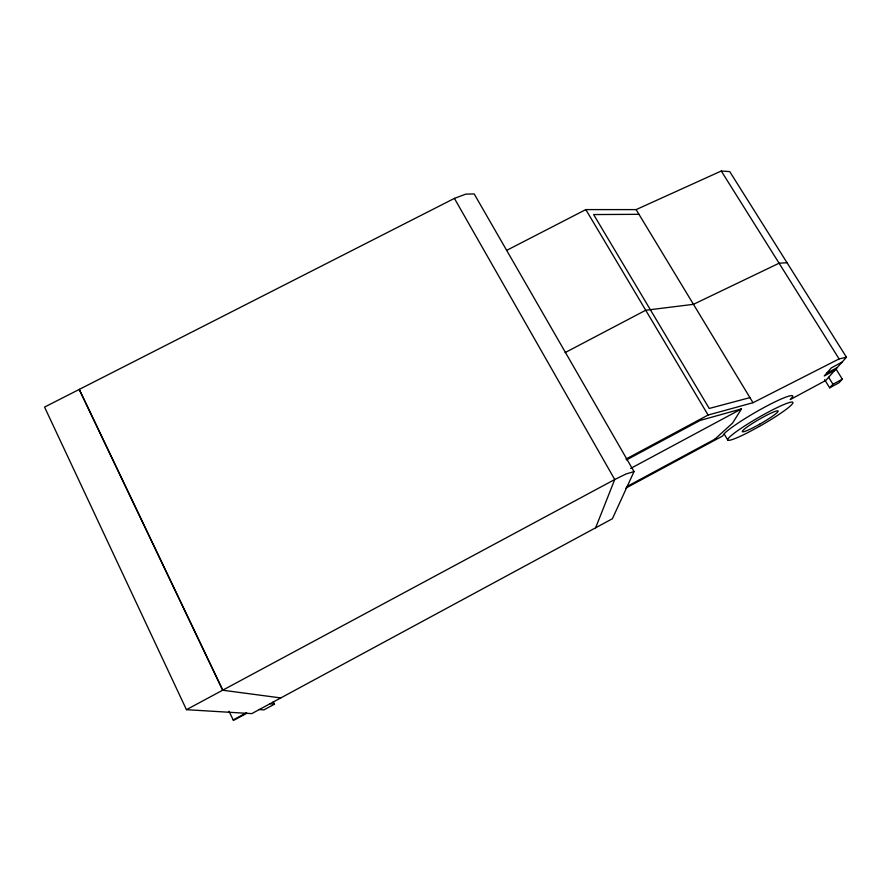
<?xml version="1.0" encoding="UTF-8"?>
<svg xmlns="http://www.w3.org/2000/svg" width="891" height="891" viewBox="0 0 891 891"><rect width="100%" height="100%" fill="white"/><g stroke="black" fill="none" stroke-linecap="round" stroke-linejoin="round"><path stroke-width="1.34" d="M595.622 527.795L614.734 479.514L626.083 473.967L634.013 471.595L612.407 518.729L251.741 713.624L186.442 709.682L44.55 407.087L454.399 198.392L465.715 194.149L474.179 193.926L634.013 471.595M700.159 420.418L741.501 408.891L732.547 423.102L714.794 439.23M790.161 399.625L792.756 396.618A40.708 4.566 -30.1 0 0 765.235 406.864A40.708 4.566 -30.1 0 0 724.84 433.004L722.59 436.011L625.772 488.157M506.767 250.326L585.81 209.597L636.118 209.608L721.264 171.016L729.74 171.607L846.45 357.224L825.868 380.39L791.353 398.99M824.598 379.666L829.677 387.819L832.974 384.221L842.34 379.176L835.736 368.607M842.34 379.176L838.943 382.818L829.677 387.819M229.032 711.241L233.175 719.939L246.629 712.677M246.54 713.401L234.366 719.984L233.175 719.939M273.259 701.74L274.439 704.191L263.892 709.893L259.303 709.537M630.694 468.421L741.501 408.891M186.442 709.682L614.734 479.514L454.399 198.392M842.151 362.069L831.314 367.894L824.242 375.991L834.845 370.288M826.57 373.329L837.239 367.593M627.052 486.486L714.86 439.196M626.039 459.032L708.1 415.028L753.006 402.71L839.099 358.917L846.45 357.224M626.496 459.934L700.248 420.374M565.094 352.613L645.73 310.246L693.454 304.332L779.09 263.224L787.031 262.711M749.932 397.631L709.225 408.457L593.618 214.564L638.97 214.319M270.051 703.723L274.439 704.191M280.788 697.931L222.661 690.213L79.165 389.456M721.264 171.016L839.099 358.917M828.641 377.272L832.974 384.221M636.118 209.608L753.006 402.71M724.171 433.995L727.624 439.786M585.81 209.597L708.1 415.028M79.31 389.378L222.817 690.135M759.689 424.194L752.973 427.803A20.66 2.239 -30 0 1 747.816 426.511A20.66 2.239 -30 0 1 776.907 410.896A20.66 2.239 -30 0 1 759.689 424.194M759.321 426.444L747.226 432.937A37.622 4.076 -30 0 1 737.681 430.665A37.622 4.076 -30 0 1 790.707 402.197A37.622 4.076 -30 0 1 759.321 426.444"/></g></svg>
